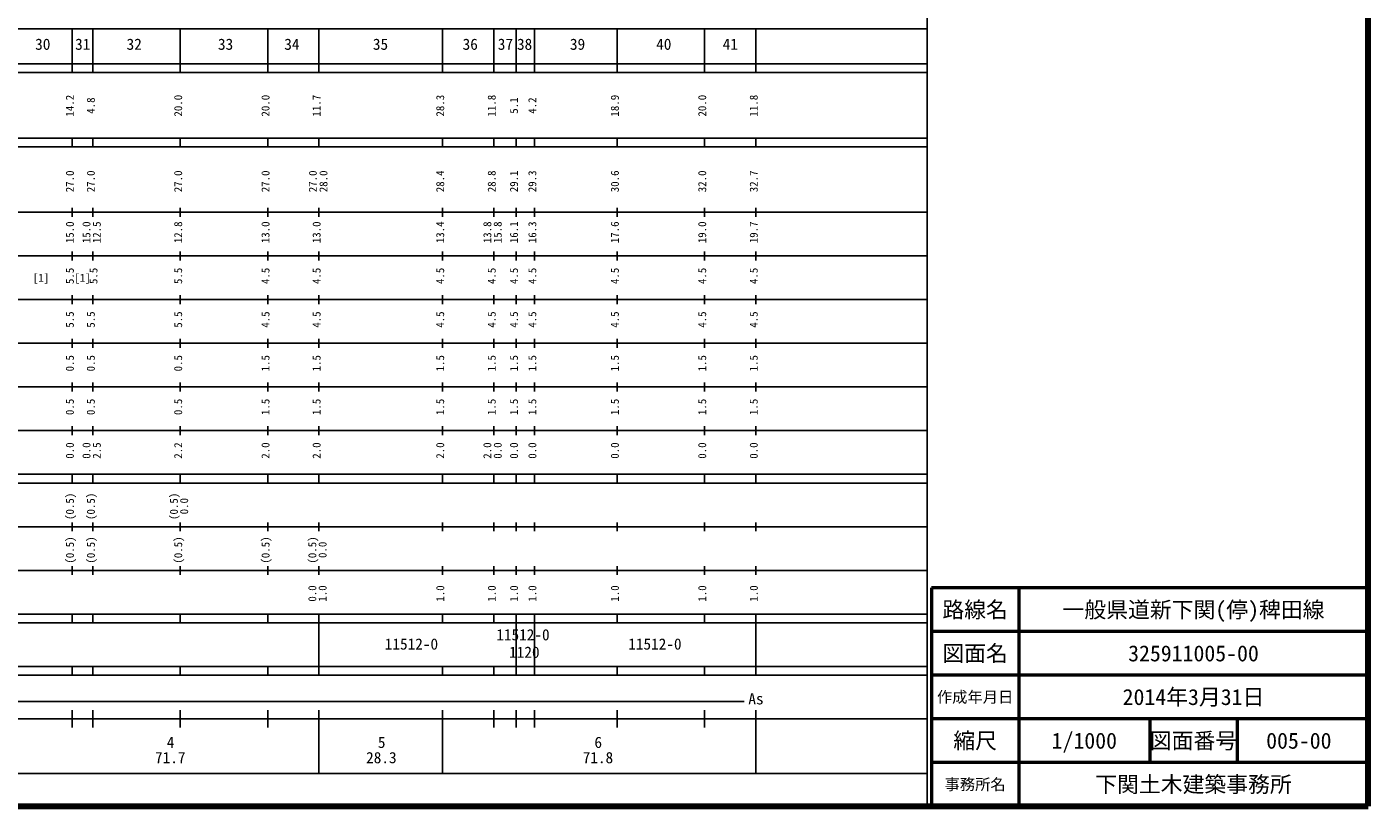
# Model space of a CAD drawing. Units: millimetres on the paper, enlarged 1000 times. Extents: x 40000 to 680000, y 20000 to 380000.
# Drawn here: x 372851 to 680000, y 20000 to 198482 of the extents above; entities that cross this region are included whole.
import ezdxf
from ezdxf.enums import TextEntityAlignment as Align

# ---------------------------------------------------------------- set-up
doc = ezdxf.new("R2010")
doc.units = ezdxf.units.MM
doc.header["$LTSCALE"] = 1000
for name, color, linetype, lineweight in [('M-TTL', 2, 'Continuous', 140), ('M-TTL-BAND', 7, 'Continuous', 25), ('M-TTL-FRAM', 2, 'Continuous', 50), ('M-TTL-LINE', 7, 'Continuous', 50)]:
    doc.layers.add(name, color=color, linetype=linetype, lineweight=lineweight)
doc.layers.add('M-TTL-TXT', color=7, linetype='Continuous')
doc.styles.add('ＭＳ ゴシック', font='')
doc.styles.get('ＭＳ ゴシック').set_extended_font_data('MS Gothic')

msp = doc.modelspace()

# ---------------------------------------------------------------- linework, layer by layer
at = {"layer": 'M-TTL'}
for p, q in [((680000, 20000), (680000, 380000)), ((40000, 20000), (680000, 20000))]:
    msp.add_line(p, q, dxfattribs=at)
at = {"layer": 'M-TTL-BAND'}
for p, q in [((579000, 20000), (579000, 370000)), ((68000, 198000), (579000, 198000)), ((383200, 188000), (383200, 198000)), ((388000, 188000), (388000, 198000)), ((408000, 188000), (408000, 198000)), ((428000, 188000), (428000, 198000)), ((439700, 188000), (439700, 198000)), ((468000, 188000), (468000, 198000)), ((479800, 188000), (479800, 198000)), ((484900, 188000), (484900, 198000)), ((489100, 188000), (489100, 198000)), ((508000, 188000), (508000, 198000)), ((528000, 188000), (528000, 198000)), ((539800, 188000), (539800, 198000)), ((40000, 190000), (579000, 190000)), ((40000, 188000), (579000, 188000)), ((40000, 173000), (579000, 173000)), ((383200, 171000), (383200, 173000)), ((388000, 171000), (388000, 173000)), ((408000, 171000), (408000, 173000)), ((428000, 171000), (428000, 173000)), ((439700, 171000), (439700, 173000)), ((468000, 171000), (468000, 173000)), ((479800, 171000), (479800, 173000)), ((484900, 171000), (484900, 173000)), ((489100, 171000), (489100, 173000)), ((508000, 171000), (508000, 173000)), ((528000, 171000), (528000, 173000)), ((539800, 171000), (539800, 173000)), ((40000, 171000), (579000, 171000)), ((383200, 155000), (383200, 157000)), ((388000, 155000), (388000, 157000)), ((408000, 155000), (408000, 157000)), ((428000, 155000), (428000, 157000)), ((439700, 155000), (439700, 157000)), ((468000, 155000), (468000, 157000)), ((479800, 155000), (479800, 157000)), ((484900, 155000), (484900, 157000)), ((489100, 155000), (489100, 157000)), ((508000, 155000), (508000, 157000)), ((528000, 155000), (528000, 157000)), ((539800, 155000), (539800, 157000)), ((40000, 156000), (579000, 156000)), ((46000, 146000), (579000, 146000)), ((383200, 145000), (383200, 147000)), ((388000, 145000), (388000, 147000)), ((408000, 145000), (408000, 147000)), ((428000, 145000), (428000, 147000)), ((439700, 145000), (439700, 147000)), ((468000, 145000), (468000, 147000)), ((479800, 145000), (479800, 147000)), ((484900, 145000), (484900, 147000)), ((489100, 145000), (489100, 147000)), ((508000, 145000), (508000, 147000)), ((528000, 145000), (528000, 147000)), ((539800, 145000), (539800, 147000)), ((52000, 136000), (579000, 136000)), ((383200, 135000), (383200, 137000)), ((388000, 135000), (388000, 137000)), ((408000, 135000), (408000, 137000)), ((428000, 135000), (428000, 137000)), ((439700, 135000), (439700, 137000)), ((468000, 135000), (468000, 137000)), ((479800, 135000), (479800, 137000)), ((484900, 135000), (484900, 137000)), ((489100, 135000), (489100, 137000)), ((508000, 135000), (508000, 137000)), ((528000, 135000), (528000, 137000)), ((539800, 135000), (539800, 137000)), ((46000, 126000), (579000, 126000)), ((383200, 125000), (383200, 127000)), ((388000, 125000), (388000, 127000)), ((408000, 125000), (408000, 127000)), ((428000, 125000), (428000, 127000)), ((439700, 125000), (439700, 127000)), ((468000, 125000), (468000, 127000)), ((479800, 125000), (479800, 127000)), ((484900, 125000), (484900, 127000)), ((489100, 125000), (489100, 127000)), ((508000, 125000), (508000, 127000)), ((528000, 125000), (528000, 127000)), ((539800, 125000), (539800, 127000)), ((383200, 115000), (383200, 117000)), ((388000, 115000), (388000, 117000)), ((408000, 115000), (408000, 117000)), ((428000, 115000), (428000, 117000)), ((439700, 115000), (439700, 117000)), ((468000, 115000), (468000, 117000)), ((479800, 115000), (479800, 117000)), ((484900, 115000), (484900, 117000)), ((489100, 115000), (489100, 117000)), ((508000, 115000), (508000, 117000)), ((528000, 115000), (528000, 117000)), ((539800, 115000), (539800, 117000)), ((52000, 116000), (579000, 116000)), ((46000, 106000), (579000, 106000)), ((383200, 105000), (383200, 107000)), ((388000, 105000), (388000, 107000)), ((408000, 105000), (408000, 107000)), ((428000, 105000), (428000, 107000)), ((439700, 105000), (439700, 107000)), ((468000, 105000), (468000, 107000)), ((479800, 105000), (479800, 107000)), ((484900, 105000), (484900, 107000)), ((489100, 105000), (489100, 107000)), ((508000, 105000), (508000, 107000)), ((528000, 105000), (528000, 107000)), ((539800, 105000), (539800, 107000)), ((40000, 96000), (579000, 96000)), ((383200, 94000), (383200, 96000)), ((388000, 94000), (388000, 96000)), ((408000, 94000), (408000, 96000)), ((428000, 94000), (428000, 96000)), ((439700, 94000), (439700, 96000)), ((468000, 94000), (468000, 96000)), ((479800, 94000), (479800, 96000)), ((484900, 94000), (484900, 96000)), ((489100, 94000), (489100, 96000)), ((508000, 94000), (508000, 96000)), ((528000, 94000), (528000, 96000)), ((539800, 94000), (539800, 96000)), ((40000, 94000), (579000, 94000)), ((49000, 84000), (579000, 84000)), ((383200, 83000), (383200, 85000)), ((388000, 83000), (388000, 85000)), ((408000, 83000), (408000, 85000)), ((428000, 83000), (428000, 85000)), ((439700, 83000), (439700, 85000)), ((468000, 83000), (468000, 85000)), ((479800, 83000), (479800, 85000)), ((484900, 83000), (484900, 85000)), ((489100, 83000), (489100, 85000)), ((508000, 83000), (508000, 85000)), ((528000, 83000), (528000, 85000)), ((539800, 83000), (539800, 85000)), ((40000, 74000), (579000, 74000)), ((383200, 73000), (383200, 75000)), ((388000, 73000), (388000, 75000)), ((408000, 73000), (408000, 75000)), ((428000, 73000), (428000, 75000)), ((439700, 73000), (439700, 75000)), ((468000, 73000), (468000, 75000)), ((479800, 73000), (479800, 75000)), ((484900, 73000), (484900, 75000)), ((489100, 73000), (489100, 75000)), ((508000, 73000), (508000, 75000)), ((528000, 73000), (528000, 75000)), ((539800, 73000), (539800, 75000)), ((40000, 64000), (579000, 64000)), ((40000, 62000), (579000, 62000)), ((383200, 62000), (383200, 64000)), ((388000, 62000), (388000, 64000)), ((408000, 62000), (408000, 64000)), ((428000, 62000), (428000, 64000)), ((439700, 62000), (439700, 64000)), ((439700, 62000), (439700, 52000)), ((468000, 62000), (468000, 64000)), ((479800, 62000), (479800, 64000)), ((484900, 62000), (484900, 64000)), ((484900, 62000), (484900, 52000)), ((489100, 62000), (489100, 64000)), ((489100, 62000), (489100, 52000)), ((508000, 62000), (508000, 64000)), ((528000, 62000), (528000, 64000)), ((539800, 62000), (539800, 64000)), ((539800, 62000), (539800, 52000)), ((40000, 52000), (579000, 52000)), ((40000, 50000), (579000, 50000)), ((383200, 50000), (383200, 52000)), ((388000, 50000), (388000, 52000)), ((408000, 50000), (408000, 52000)), ((428000, 50000), (428000, 52000)), ((439700, 50000), (439700, 52000)), ((468000, 50000), (468000, 52000)), ((479800, 50000), (479800, 52000)), ((484900, 50000), (484900, 52000)), ((489100, 50000), (489100, 52000)), ((508000, 50000), (508000, 52000)), ((528000, 50000), (528000, 52000)), ((539800, 50000), (539800, 52000)), ((71000, 44000), (537108, 44000)), ((40000, 40000), (579000, 40000)), ((383200, 38000), (383200, 42000)), ((388000, 38000), (388000, 42000)), ((408000, 38000), (408000, 42000)), ((428000, 38000), (428000, 42000)), ((439700, 38000), (439700, 42000)), ((439700, 27500), (439700, 42000)), ((468000, 38000), (468000, 42000)), ((468000, 27500), (468000, 42000)), ((479800, 38000), (479800, 42000)), ((484900, 38000), (484900, 42000)), ((489100, 38000), (489100, 42000)), ((508000, 38000), (508000, 42000)), ((528000, 38000), (528000, 42000)), ((539800, 38000), (539800, 42000)), ((539800, 27500), (539800, 42000)), ((68000, 27500), (579000, 27500))]:
    msp.add_line(p, q, dxfattribs=at)
at = {"layer": 'M-TTL-FRAM'}
for p, q in [((680000, 70000), (580000, 70000)), ((580000, 70000), (580000, 20000))]:
    msp.add_line(p, q, dxfattribs=at)
at = {"layer": 'M-TTL-LINE'}
for p, q in [((600000, 70000), (600000, 20000)), ((680000, 60000), (580000, 60000)), ((680000, 50000), (580000, 50000)), ((680000, 40000), (580000, 40000)), ((630000, 40000), (630000, 30000)), ((650000, 40000), (650000, 30000)), ((680000, 30000), (580000, 30000))]:
    msp.add_line(p, q, dxfattribs=at)

# ---------------------------------------------------------------- texts
at = {"layer": 'M-TTL-BAND', "style": 'ＭＳ ゴシック'}
for s, p in [('30', (376506, 192446)), ('31', (385650, 192446)), ('32', (397440, 192446)), ('33', (418364, 192446)), ('34', (433552, 192446)), ('35', (453840, 192446)), ('36', (474387, 192446)), ('37', (482440, 192446)), ('38', (486838, 192446)), ('39', (498961, 192446)), ('40', (518708, 192446)), ('41', (533932, 192446)), ('As', (539811, 42541)), ('4', (405766, 32564)), ('5', (454108, 32564)), ('6', (503697, 32564)), ('71.7', (405692, 29074)), ('28.3', (454034, 29074)), ('71.8', (503623, 29074))]:
    msp.add_text(s, height=2566, dxfattribs=at).set_placement(p, align=Align.BOTTOM_CENTER)
for s, p in [('14.2', (384163, 180421)), ('4.8', (388963, 180441)), ('20.0', (408963, 180421)), ('20.0', (428963, 180421)), ('11.7', (440663, 180421)), ('28.3', (468963, 180421)), ('11.8', (480763, 180421)), ('5.1', (485863, 180441)), ('4.2', (490063, 180441)), ('18.9', (508963, 180421)), ('20.0', (528963, 180421)), ('11.8', (540763, 180421)), ('27.0', (384163, 163095)), ('27.0', (388963, 163095)), ('27.0', (408963, 163095)), ('27.0', (428963, 163095)), ('27.0', (439791, 163095)), ('28.0', (442237, 163095)), ('28.4', (468963, 163095)), ('28.8', (480763, 163095)), ('29.1', (485863, 163095)), ('29.3', (490063, 163095)), ('30.6', (508963, 163095)), ('32.0', (528963, 163095)), ('32.7', (540763, 163095)), ('15.0', (384163, 151421)), ('15.0', (387963, 151421)), ('12.5', (390333, 151421)), ('12.8', (408963, 151421)), ('13.0', (428963, 151421)), ('13.0', (440663, 151421)), ('13.4', (468963, 151421)), ('13.8', (479763, 151421)), ('15.8', (482133, 151421)), ('16.1', (485863, 151421)), ('16.3', (490063, 151421)), ('17.6', (508963, 151421)), ('19.0', (528963, 151421)), ('19.7', (540763, 151421)), ('5.5', (384163, 141441)), ('5.5', (389567, 141441)), ('5.5', (408963, 141441)), ('4.5', (428963, 141441)), ('4.5', (440663, 141441)), ('4.5', (468963, 141441)), ('4.5', (480763, 141441)), ('4.5', (485863, 141441)), ('4.5', (490063, 141441)), ('4.5', (508963, 141441)), ('4.5', (528963, 141441)), ('4.5', (540763, 141441)), ('5.5', (384163, 131441)), ('5.5', (388963, 131441)), ('5.5', (408963, 131441)), ('4.5', (428963, 131441)), ('4.5', (440663, 131441)), ('4.5', (468963, 131441)), ('4.5', (480763, 131441)), ('4.5', (485863, 131441)), ('4.5', (490063, 131441)), ('4.5', (508963, 131441)), ('4.5', (528963, 131441)), ('4.5', (540763, 131441)), ('0.5', (384163, 121441)), ('0.5', (388963, 121441)), ('0.5', (408963, 121441)), ('1.5', (428963, 121441)), ('1.5', (440663, 121441)), ('1.5', (468963, 121441)), ('1.5', (480763, 121441)), ('1.5', (485863, 121441)), ('1.5', (490063, 121441)), ('1.5', (508963, 121441)), ('1.5', (528963, 121441)), ('1.5', (540763, 121441)), ('0.5', (384163, 111441)), ('0.5', (388963, 111441)), ('0.5', (408963, 111441)), ('1.5', (428963, 111441)), ('1.5', (440663, 111441)), ('1.5', (468963, 111441)), ('1.5', (480763, 111441)), ('1.5', (485863, 111441)), ('1.5', (490063, 111441)), ('1.5', (508963, 111441)), ('1.5', (528963, 111441)), ('1.5', (540763, 111441)), ('0.0', (384163, 101441)), ('0.0', (387963, 101441)), ('2.5', (390333, 101441)), ('2.2', (408963, 101441)), ('2.0', (428963, 101441)), ('2.0', (440663, 101441)), ('2.0', (468963, 101441)), ('2.0', (479763, 101441)), ('0.0', (482133, 101441)), ('0.0', (485863, 101441)), ('0.0', (490063, 101441)), ('0.0', (508963, 101441)), ('0.0', (528963, 101441)), ('0.0', (540763, 101441)), ('(0.5)', (384177, 88665)), ('(0.5)', (388977, 88665)), ('(0.5)', (407977, 88665)), ('0.0', (410333, 88705)), ('(0.5)', (384177, 78665)), ('(0.5)', (388977, 78665)), ('(0.5)', (408977, 78665)), ('(0.5)', (428977, 78665)), ('(0.5)', (439677, 78665)), ('0.0', (442033, 78705)), ('0.0', (439677, 68705)), ('1.0', (442033, 68705)), ('1.0', (468977, 68705)), ('1.0', (480777, 68705)), ('1.0', (485877, 68705)), ('1.0', (490077, 68705)), ('1.0', (508977, 68705)), ('1.0', (528977, 68705)), ('1.0', (540777, 68705))]:
    msp.add_text(s, height=1833, rotation=90, dxfattribs=at).set_placement(p, align=Align.BOTTOM_CENTER)
for p in [(376100, 141000), (385600, 141000)]:
    msp.add_text('[1]', height=1833, dxfattribs=at).set_placement(p, align=Align.MIDDLE_CENTER)
for s, p in [('11512-0', (454810, 55083)), ('11512-0', (480348, 57209)), ('11512-0', (510561, 55083)), ('1120', (483286, 53210))]:
    msp.add_text(s, height=2566, dxfattribs=at).set_placement(p, align=Align.BOTTOM_LEFT)
at = {"layer": 'M-TTL-TXT', "style": 'ＭＳ ゴシック'}
for s, height, p in [('路線名', 3666, (590000, 65000)), ('路線名', 3666, (590000, 65000)), ('一般県道新下関(停)稗田線', 3666, (640000, 65000)), ('図面名', 3666, (590000, 55000)), ('図面名', 3666, (590000, 55000)), ('325911005-00', 3666, (640000, 55000)), ('作成年月日', 2566, (590000, 45000)), ('作成年月日', 2566, (590000, 45000)), ('2014年3月31日', 3666, (640000, 45000)), ('縮尺', 3666, (590000, 35000)), ('縮尺', 3666, (590000, 35000)), ('1/1000', 3666, (615000, 35000)), ('図面番号', 3666, (640000, 35000)), ('図面番号', 3666, (640000, 35000)), ('005-00', 3666, (664125, 35000)), ('事務所名', 2566, (590000, 25000)), ('事務所名', 2566, (590000, 25000)), ('下関土木建築事務所', 3666, (640000, 25000))]:
    msp.add_text(s, height=height, dxfattribs=at).set_placement(p, align=Align.MIDDLE_CENTER)

doc.saveas('drawing.dxf')
